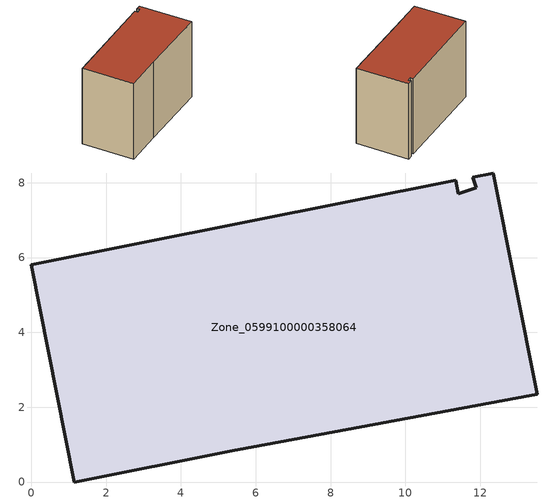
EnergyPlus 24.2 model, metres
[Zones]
Zone_0599100000358064
 floor ground (C_G): 5.37,0.83 1.15,0 0,5.81 11.35,8.06 11.41,7.71 11.89,7.86 11.8,8.15 12.35,8.26 13.52,2.34 z0
 wall outside (C_F): 11.89,7.86 11.41,7.71 11.35,8.06 0,5.81 1.15,0 5.37,0.83 13.52,2.34 12.35,8.26 11.8,8.15 11.89,7.86 z0:9.39
 roof outside (C_R): 5.37,0.83 13.52,2.34 12.35,8.26 11.8,8.15 11.89,7.86 11.41,7.71 11.35,8.06 0,5.81 1.15,0 z9.39
[BUILDING]
Pand.0599100000358064: North Axis=0; Terrain=City; Loads Convergence Tolerance Value=0.04; Temperature Convergence Tolerance Value=0.4; Solar Distribution=FullExterior; Maximum Number of Warmup Days=25; Minimum Number of Warmup Days=1
[Site:Location]
Rotterdam.The.Hague.AP_ZH_NLD Design_Conditions: Latitude=51.96; Longitude=4.45; Time Zone=1; Elevation=-4.5
[SITE:GROUNDTEMPERATURE:BUILDINGSURFACE]
18, 18, 18, 18, 18, 18, 18, 18, 18, 18, 18, 18
[MATERIAL] Thermal Absorptance=0.9; Solar Absorptance=0.7; Visible Absorptance=0.7
Name | Roughness | Thickness | Conductivity | Density | Specific Heat
G.TI.1992-2005 | MediumSmooth | 0.15 | 0.06 | 540 | 1210
F.TI.1992-2005 | Rough | 0.3 | 0.12 | 1920 | 840
R.TI.1992-2005 | MediumRough | 0.2 | 0.08 | 1500 | 1000
[CONSTRUCTION]
C_G: G.TI.1992-2005
C_F: F.TI.1992-2005
C_R: R.TI.1992-2005
[ZONE]
Zone_0599100000358064: Type=1; Multiplier=1; Ceiling Height=Autocalculate; Volume=Autocalculate; Floor Area=autocalculate; Part of Total Floor Area=Yes
[ZONEINFILTRATION:DESIGNFLOWRATE]
Infil_Zone_0599100000358064: Zone or ZoneList or Space or SpaceList=Zone_0599100000358064; Schedule=AlwaysOn; Design Flow Rate Calculation Method=Flow/Area; Flow Rate per Floor Area=0.0015; Constant Term Coefficient=1; Temperature Term Coefficient=0; Velocity Term Coefficient=0; Velocity Squared Term Coefficient=0
[HVACTEMPLATE:ZONE:IDEALLOADSAIRSYSTEM]
Zone_0599100000358064: Maximum Heating Supply Air Temperature=50; Minimum Cooling Supply Air Temperature=13; Maximum Heating Supply Air Humidity Ratio=0.0156; Minimum Cooling Supply Air Humidity Ratio=0.0077; Heating Limit=NoLimit; Cooling Limit=NoLimit; Dehumidification Control Type=ConstantSensibleHeatRatio; Cooling Sensible Heat Ratio=0.7; Dehumidification Setpoint=60; Humidification Control Type=None; Humidification Setpoint=30; Outdoor Air Method=None; Outdoor Air Flow Rate per Person=0.00944; Outdoor Air Flow Rate per Zone Floor Area=0; Outdoor Air Flow Rate per Zone=0; Demand Controlled Ventilation Type=None; Outdoor Air Economizer Type=NoEconomizer; Heat Recovery Type=None; Sensible Heat Recovery Effectiveness=0.7; Latent Heat Recovery Effectiveness=0.65
[ZONECONTROL:THERMOSTAT]
ThermostatControl_Zone_0599100000358064: Zone or ZoneList=Zone_0599100000358064; Control Type Schedule=DualSetpointControlType; Control 1=Thermostat_Zone_0599100000358064; Temperature Difference Between Cutout And Setpoint=0
[THERMOSTATSETPOINT:DUALSETPOINT]
Thermostat_Zone_0599100000358064: Heating Setpoint Temperature Schedule=HeatingSetpoint_Zone_0599100000358064; Cooling Setpoint Temperature Schedule=CoolingSetpoint_Zone_0599100000358064
[SCHEDULE:COMPACT]
HeatingSetpoint_Zone_0599100000358064: Through: 12/31, For: AllDays, Until: 24:00, 21
CoolingSetpoint_Zone_0599100000358064: Through: 12/31, For: AllDays, Until: 24:00, 24
DualSetpointControlType: Through: 12/31, For: AllDays, Until: 24:00, 4
AlwaysOn: Through: 12/31, For: AllDays, Until: 24:00, 1
